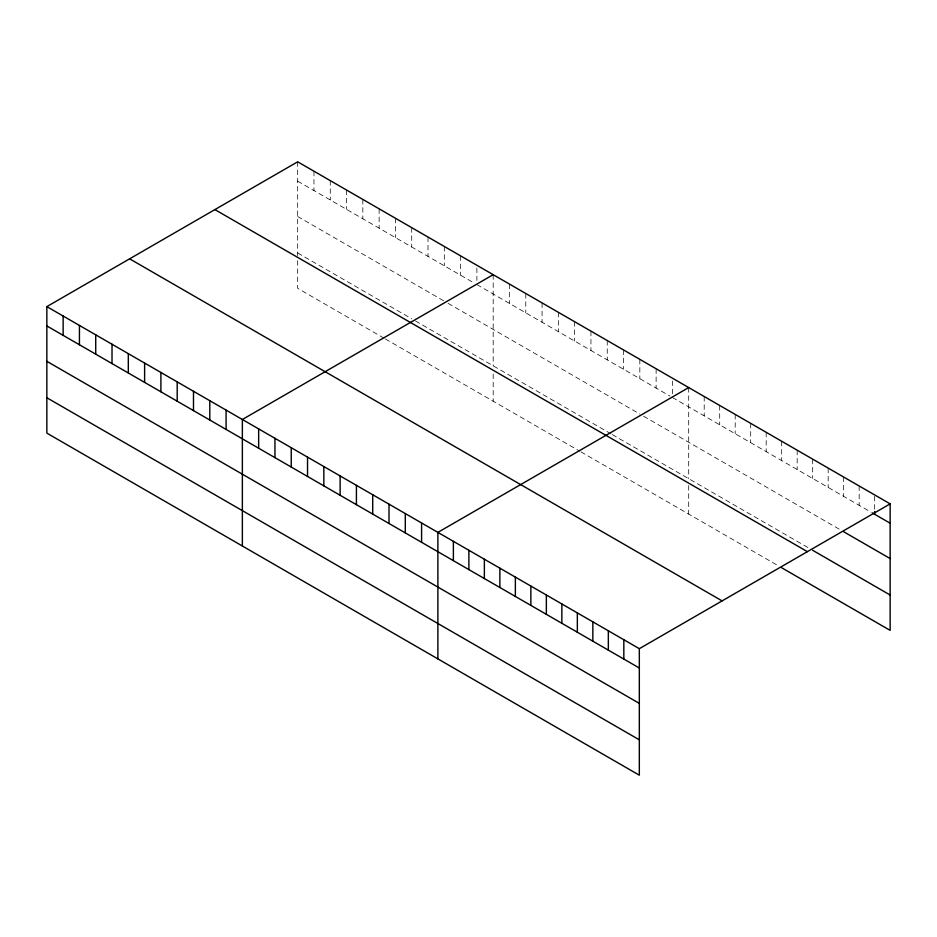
<?xml version="1.0" encoding="UTF-8"?>
<svg xmlns="http://www.w3.org/2000/svg" width="937" height="937" viewBox="0 0 937 937"><rect width="100%" height="100%" fill="white"/><g stroke="black" fill="none" stroke-linecap="round" stroke-linejoin="round"><path stroke-width="0.7" stroke-dasharray="4.68 3.51" d="M297.673 181.146L474.391 283.173M476.898 284.614L669.908 396.046M672.415 397.499L871.082 512.199M297.673 216.506L444.314 301.175M448.073 303.342L639.83 414.049M643.59 416.227L841.274 530.354M297.673 252.955L411.718 318.803M415.478 320.969L611.006 433.854M612.259 434.569L809.099 548.215M384.147 338.245L297.673 288.315L297.673 257.031M385.4 338.971L579.663 451.13M580.917 451.857L778.108 565.69M874.654 496.305L874.654 510.115M859.159 485.975L859.159 505.312M843.663 477.027L843.663 496.364M828.167 468.09L828.167 487.416M812.672 459.142L812.672 478.479M797.176 450.193L797.176 469.531M781.681 441.245L781.681 460.582M766.185 432.297L766.185 451.634M750.689 423.348L750.689 442.686M735.194 414.412L735.194 433.737M719.698 405.463L719.698 424.801M704.202 396.515L704.202 415.852M688.707 387.567L688.707 478.713M688.707 485.518L688.707 514.085M672.415 380.926L672.415 394.735M656.123 368.756L656.123 388.094M639.83 359.351L639.83 378.689M623.538 349.946L623.538 369.272M607.246 340.529L607.246 359.867M590.942 331.124L590.942 350.461M574.65 321.719L574.65 341.056M558.358 312.314L558.358 331.651M542.066 302.909L542.066 322.246M525.774 293.504L525.774 312.841M509.482 284.098L509.482 303.424M493.19 274.682L493.19 365.828M493.19 373.992L493.19 401.2M476.898 268.041L476.898 280.468M460.606 255.871L460.606 275.209M444.314 246.466L444.314 265.803M428.022 237.061L428.022 256.398M411.718 227.656L411.718 246.993M395.426 218.251L395.426 237.576M379.134 208.834L379.134 228.171M362.842 199.429L362.842 218.766M346.549 190.024L346.549 209.361M330.257 180.618L330.257 199.956M313.965 171.213L313.965 190.551M297.673 161.808L297.673 255.672"/><path stroke-width="1.41" d="M46.85 306.622L639.327 648.685L639.327 775.192L46.85 433.128L46.85 306.622L297.673 161.808L890.15 503.872L890.15 630.378L781.681 567.763M493.19 274.682L242.367 419.495L242.367 546.013M688.707 387.567L437.884 532.38L437.884 658.887M639.327 648.685L890.15 503.872M872.265 512.879L890.15 523.209M843.663 531.736L890.15 558.569M812.672 550.288L890.15 595.018M214.901 209.595L807.378 551.659M129.622 258.823L722.099 600.898M46.85 325.947L639.327 668.011M46.85 361.319L639.327 703.382M46.85 397.757L639.327 739.82M874.654 511.497L874.654 514.261M623.831 639.737L623.831 659.074M608.336 630.788L608.336 650.126M592.84 621.84L592.84 641.177M577.344 612.892L577.344 632.229M561.849 603.943L561.849 623.281M546.353 595.007L546.353 614.344M530.857 586.058L530.857 605.396M515.362 577.11L515.362 596.447M499.866 568.162L499.866 587.499M484.37 559.213L484.37 578.551M468.875 550.277L468.875 569.602M453.379 541.328L453.379 560.666M421.591 522.975L421.591 542.312M405.299 513.57L405.299 532.895M389.007 504.153L389.007 523.49M372.715 494.748L372.715 514.085M356.423 485.343L356.423 504.68M340.131 475.937L340.131 495.275M323.839 466.532L323.839 485.87M307.535 457.127L307.535 476.464M291.243 447.722L291.243 467.048M274.951 438.305L274.951 457.643M258.659 428.9L258.659 448.237M226.075 410.09L226.075 429.427M209.783 400.685L209.783 420.022M193.49 391.279L193.49 410.617M177.198 381.874L177.198 401.2M160.906 372.457L160.906 391.795M144.614 363.052L144.614 382.39M128.31 353.647L128.31 372.985M112.018 344.242L112.018 363.579M95.726 334.837L95.726 354.174M79.434 325.432L79.434 344.769M63.142 316.027L63.142 335.364"/></g></svg>
